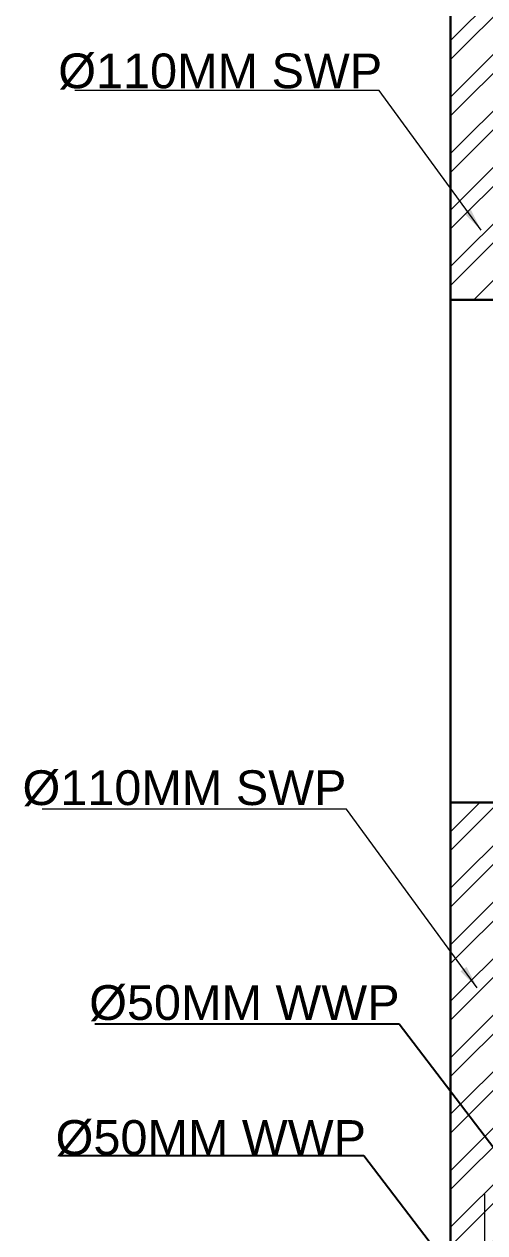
# Model space of a CAD drawing. Header units: millimetres. Extents: x 554 to 29966, y 4404 to 52986.
# Drawn here: x 16391 to 17385, y 19247 to 21855 of the extents above; entities that cross this region are included whole.
import ezdxf

# ---------------------------------------------------------------- set-up
doc = ezdxf.new("R2010")
doc.units = ezdxf.units.MM
doc.linetypes.add('DASHED2', pattern=[0.375, 0.25, -0.125])
for name, color, linetype, lineweight in [('PP-BEAM', 6, 'DASHED2', 30), ('PP-WALL', 7, 'Continuous', 30), ('SWP', 1, 'Continuous', 15), ('WALL HATCH', 8, 'Continuous', 0)]:
    doc.layers.add(name, color=color, linetype=linetype, lineweight=lineweight)
doc.layers.add('SH - WWP', color=94, linetype='Continuous', lineweight=0, true_color=0x009e00)
doc.layers.add('SH- WWP', color=92, linetype='Continuous')
doc.styles.add('_MAA_200', font='Arial Narrow.ttf', dxfattribs={"height": 100})
doc.styles.get("Standard").update_dxf_attribs({"font": 'arial.ttf'})
doc.dimstyles.new('COLUMN DIM PLAN', dxfattribs={"dimtxt": 100, "dimasz": 50, "dimexe": 0, "dimexo": 0, "dimgap": 30, "dimtad": 0, "dimdec": 0, "dimdsep": 46, "dimtxsty": '_MAA_200', "dimblk": 'ARCHTICK', "dimcen": 2.5, "dimdle": 50, "dimclrd": 256, "dimclre": 256, "dimclrt": 256, "dimadec": 0, "dimazin": 0, "dimtfac": 1, "dimtdec": 0, "dimtmove": 1, "dimatfit": 3, "dimfxl": 1, "dimlwd": -1, "dimlwe": -1, "dimarcsym": 0})
pattern_1 = [(45, (-2728487.74, 3305291.59), (-60.9879599, 60.9879599), []), (45, (-2728447.08, 3305291.59), (-60.9879599, 60.9879599), [])]

# ---------------------------------------------------------------- blocks, each defined once
blk = doc.blocks.new('_ArchTick')
at = {"color": 0, "linetype": 'ByBlock', "const_width": 0.15}
blk.add_lwpolyline([(-0.5, -0.5), (0.5, 0.5)], dxfattribs=at)

msp = doc.modelspace()

# ---------------------------------------------------------------- hatches: boundary and pattern name
at = {"layer": 'WALL HATCH'}
h = msp.add_hatch(dxfattribs=at)
h.set_pattern_fill('ANSI32', color=256, scale=230, style=0)
h.set_pattern_definition(pattern_1)
h.paths.add_polyline_path([(17460.4, 22940.6), (17310.4, 22940.6), (17310.4, 21260.6), (17460.4, 21260.6)])
h = msp.add_hatch(dxfattribs=at)
h.set_pattern_fill('ANSI32', color=256, scale=230, style=0)
h.set_pattern_definition(pattern_1)
h.paths.add_polyline_path([(17310.4, 20175.6), (17460.4, 20175.6), (17460.4, 18425.6), (17310.4, 18425.6)])

# ---------------------------------------------------------------- linework, layer by layer
at = {"layer": 'PP-BEAM', "lineweight": 30, "ltscale": 3}
msp.add_line((17310.4, 24090.6), (17310.4, 17375.6), dxfattribs=at)
at = {"layer": 'PP-WALL', "ltscale": 0.6}
for p, q in [((17310.4, 21260.6), (17310.4, 23040.6)), ((17310.4, 21260.6), (17875.4, 21260.6)), ((17310.4, 18425.6), (17310.4, 20175.6)), ((17310.4, 20175.6), (17875.4, 20175.6))]:
    msp.add_line(p, q, dxfattribs=at)
at = {"layer": 'PP-WALL', "color": 7, "lineweight": 15, "ltscale": 0.6}
msp.add_line((17310.4, 20175.6), (17310.4, 21260.6), dxfattribs=at)
at = {"layer": 'SH - WWP'}
msp.add_line((17384.6, 18955.6), (17384.6, 19329.9), dxfattribs=at)

# ---------------------------------------------------------------- texts
at = {"layer": 'SH- WWP', "lineweight": 30, "char_height": 75, "width": 774.871, "attachment_point": 3}
for s, insert in [('\\pxqc;\\A1;\\fArial|b0|i0|c0|p34;\\C1;Ø110MM SWP', (17201.5, 21792.1)), ('\\pxqc;\\A1;\\fArial|b0|i0|c0|p34;\\C1;Ø110MM SWP', (17124.4, 20244.9)), ('\\pxqc;\\A1;\\fArial|b0|i0|c0|p34;\\C3;Ø50MM WWP', (17253.6, 19781.1)), ('\\pxqc;\\A1;\\fArial|b0|i0|c0|p34;\\C3;Ø50MM WWP', (17181.2, 19489.8))]:
    msp.add_mtext(s, dxfattribs=dict(at, insert=insert))

# ---------------------------------------------------------------- leaders
at = {"layer": 'SH- WWP', "lineweight": 30}
for points in [[(17460.4, 19354.9), (17199.6, 19697.1), (16543.4, 19697.1)], [(17384.6, 19070.3), (17123.7, 19412.5), (16467.6, 19412.5)]]:
    msp.add_leader(points, dimstyle='COLUMN DIM PLAN', override={"dimgap": 30, "dimtad": 0, "dimfxl": 5, "dimarcsym": 2}, dxfattribs=at)
at = {"layer": 'SWP', "linetype": 'Continuous'}
for points in [[(17376.7, 21410.8), (17156.5, 21711.9), (16500.3, 21711.9)], [(17368.2, 19775.5), (17086.5, 20160.7), (16430.4, 20160.7)]]:
    msp.add_leader(points, dimstyle='COLUMN DIM PLAN', override={"dimgap": 30, "dimtad": 0, "dimfxl": 5, "dimarcsym": 2}, dxfattribs=at)

doc.saveas('drawing.dxf')
